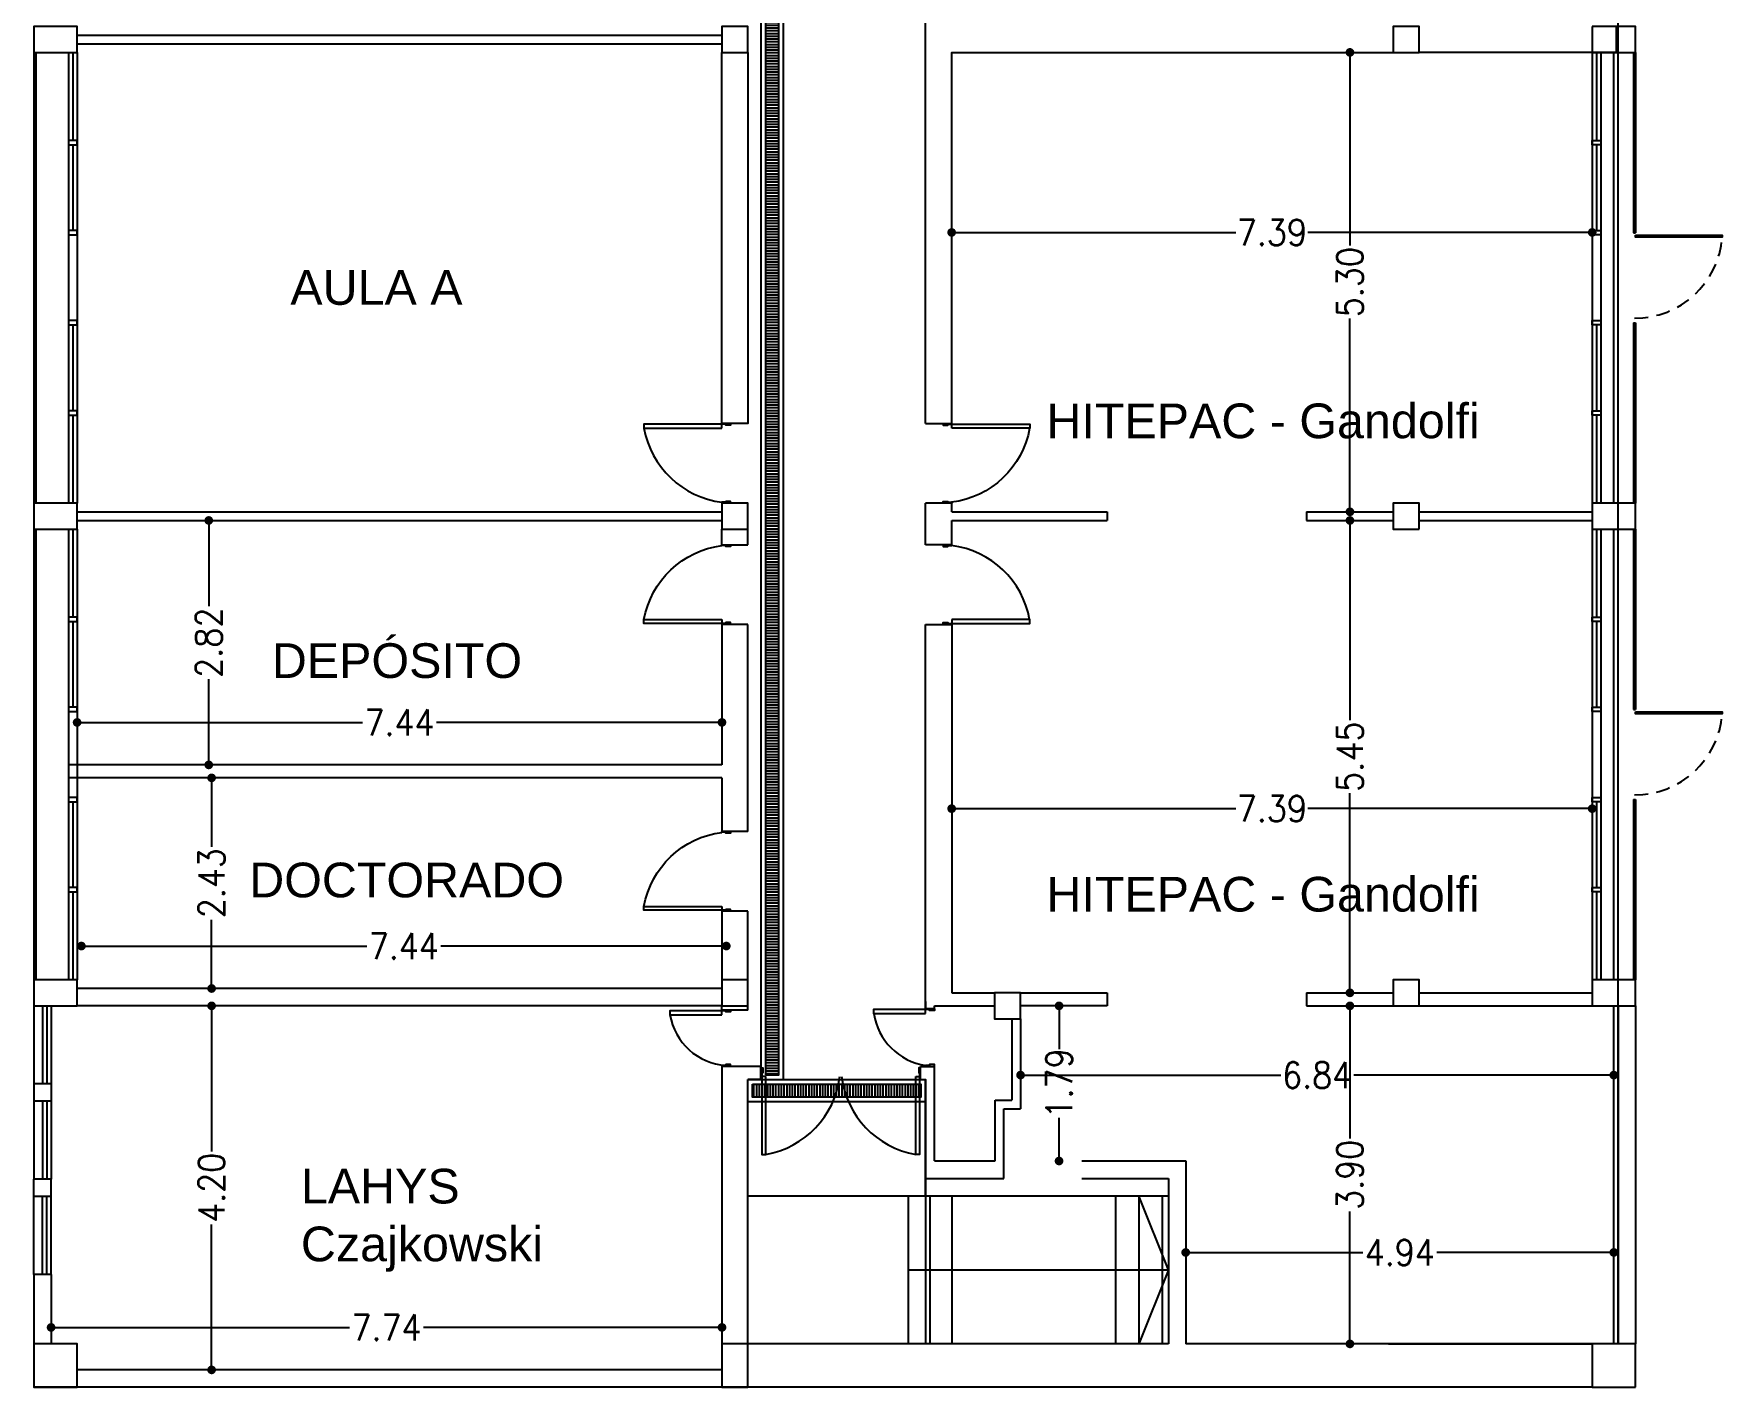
# Model space of a CAD drawing. Header units: millimetres. Extents: x -735 to -481, y 85 to 450.
# Drawn here: x -668.99 to -649.51, y 254.45 to 270.07 of the extents above; entities that cross this region are included whole.
import ezdxf

# ---------------------------------------------------------------- set-up
doc = ezdxf.new("R2010")
doc.units = ezdxf.units.MM
doc.header["$PDMODE"] = 35
doc.header["$PDSIZE"] = -2
doc.linetypes.add('HIDDEN2', pattern=[4.7625, 3.175, -1.5875])
doc.layers.get('0').update_dxf_attribs({"color": 6, "linetype": 'CONTINUOUS'})
doc.layers.get('Defpoints').update_dxf_attribs({"linetype": 'CONTINUOUS'})
for name, color, linetype in [('001-MUROS', 3, 'CONTINUOUS'), ('01', 1, 'CONTINUOUS'), ('A-CARPINTERIAS PUERTAS', 2, 'CONTINUOUS'), ('A-MUROS', 5, 'CONTINUOUS'), ('dib - muro vista2', 2, 'CONTINUOUS'), ('dib-carpinterias', 1, 'CONTINUOUS'), ('dib-columnas', 6, 'CONTINUOUS'), ('dib-muros corte', 5, 'CONTINUOUS'), ('dib-muros vista 1', 1, 'CONTINUOUS'), ('dib-proyec aereas', 2, 'HIDDEN2'), ('E-COLUMNAS CUADRADAS', 6, 'CONTINUOUS'), ('ESTRUCTURA', 6, 'CONTINUOUS'), ('IN dib', 1, 'CONTINUOUS'), ('T-LOCALES', 7, 'CONTINUOUS')]:
    doc.layers.add(name, color=color, linetype=linetype)
doc.layers.add('SUPERFICIES', color=6, linetype='CONTINUOUS', plot=False)
doc.styles.add('ROMANS', font='romans', dxfattribs={"width": 0.9})
doc.styles.get("Standard").update_dxf_attribs({"font": 'arial.ttf'})
doc.dimstyles.new('COTAS1', dxfattribs={"dimtxt": 0.3, "dimasz": 0.1, "dimexe": 0.6, "dimexo": 0.2, "dimgap": 0.01, "dimtad": 0, "dimzin": 0, "dimdsep": 46, "dimtxsty": 'ROMANS', "dimblk": 'DOT', "dimcen": 2.5, "dimse1": 1, "dimse2": 1, "dimclrd": 256, "dimclre": 1, "dimclrt": 256, "dimadec": 0, "dimazin": 0, "dimtfac": 1, "dimtofl": 0, "dimtmove": 2, "dimatfit": 3, "dimldrblk": 'ARCHTICK', "dimfxl": 1, "dimtolj": 1, "dimtzin": 0, "dimarcsym": 0})

# ---------------------------------------------------------------- blocks, each defined once
blk = doc.blocks.new('puerta90')
at = {"color": 1}
blk.add_lwpolyline([(-0.055, 0.1), (-0.01, 0.1), (-0.01, 1), (-0.055, 1)], close=True, dxfattribs=at)
at = {"color": 2}
blk.add_lwpolyline([(-0.92, 0), (-0.9, 0), (-0.9, 0.055), (-0.91, 0.055), (-0.91, 0.1), (-0.92, 0.1)], dxfattribs=at)
at = {"color": 1}
blk.add_lwpolyline([(0, 0), (-0.02, 0), (-0.02, 0.055), (-0.01, 0.055), (-0.01, 0.1), (0, 0.1)], dxfattribs=at)
blk.add_arc((0.129, -0.031), 1.047, 100.1106, 172.827, dxfattribs=at)
blk = doc.blocks.new('_Dot')
at = {"color": 0, "linetype": 'ByBlock', "lineweight": -2}
blk.add_line((-0.5, 0), (-1, 0), dxfattribs=at)
at = {"color": 0, "linetype": 'ByBlock', "const_width": 0.5}
blk.add_lwpolyline([(-0.25, 0, 1), (0.25, 0, 1)], format="xyb", close=True, dxfattribs=at)
blk = doc.blocks.new('*D69')
at = {"layer": '01', "lineweight": -2, "transparency": 16777216}
for p, q in [((-666.943, 258.752), (-666.943, 257.173)), ((-666.943, 254.752), (-666.943, 256.331))]:
    blk.add_line(p, q, dxfattribs=at)
at = {"layer": 'Defpoints', "color": 0, "transparency": 16777216}
for p in [(-668.495, 258.852), (-666.943, 258.852), (-668.495, 254.652)]:
    blk.add_point(p, dxfattribs=at)
at = {"layer": '01', "lineweight": -2, "transparency": 16777216, "xscale": 0.1, "yscale": 0.1, "zscale": 0.1}
for p, rotation in [((-666.943, 258.852), 90), ((-666.943, 254.652), 270)]:
    blk.add_blockref('_Dot', p, dxfattribs=dict(at, rotation=rotation))
at = {"layer": '01', "transparency": 16777216, "insert": (-666.943, 256.752), "char_height": 0.3, "attachment_point": 5, "rotation": 90, "style": 'ROMANS'}
blk.add_mtext('\\A1;4.20', dxfattribs=at)
blk = doc.blocks.new('_ARCHTICK')
at = {"color": 0, "linetype": 'ByBlock', "const_width": 0.00381}
blk.add_lwpolyline([(-0.0127, -0.0127), (0.0127, 0.0127)], dxfattribs=at)
blk = doc.blocks.new('*D70')
at = {"layer": '01', "lineweight": -2, "transparency": 16777216}
for p, q in [((-666.943, 261.382), (-666.943, 260.688)), ((-666.943, 259.152), (-666.943, 259.846))]:
    blk.add_line(p, q, dxfattribs=at)
at = {"layer": 'Defpoints', "color": 0, "transparency": 16777216}
for p in [(-666.943, 261.482), (-666.943, 261.482), (-666.943, 259.052)]:
    blk.add_point(p, dxfattribs=at)
at = {"layer": '01', "lineweight": -2, "transparency": 16777216, "xscale": 0.1, "yscale": 0.1, "zscale": 0.1}
for p, rotation in [((-666.943, 261.482), 90), ((-666.943, 259.052), 270)]:
    blk.add_blockref('_Dot', p, dxfattribs=dict(at, rotation=rotation))
at = {"layer": '01', "transparency": 16777216, "insert": (-666.943, 260.267), "char_height": 0.3, "attachment_point": 5, "rotation": 90, "style": 'ROMANS'}
blk.add_mtext('\\A1;2.43', dxfattribs=at)
blk = doc.blocks.new('*D71')
at = {"layer": '01', "lineweight": -2, "transparency": 16777216}
for p, q in [((-653.81, 258.752), (-653.81, 257.323)), ((-653.81, 255.052), (-653.81, 256.481))]:
    blk.add_line(p, q, dxfattribs=at)
at = {"layer": 'Defpoints', "color": 0, "transparency": 16777216}
for p in [(-653.81, 258.852), (-653.366, 258.852), (-653.366, 254.952)]:
    blk.add_point(p, dxfattribs=at)
at = {"layer": '01', "lineweight": -2, "transparency": 16777216, "xscale": 0.1, "yscale": 0.1, "zscale": 0.1}
for p, rotation in [((-653.81, 258.852), 90), ((-653.81, 254.952), 270)]:
    blk.add_blockref('_Dot', p, dxfattribs=dict(at, rotation=rotation))
at = {"layer": '01', "transparency": 16777216, "insert": (-653.81, 256.902), "char_height": 0.3, "attachment_point": 5, "rotation": 90, "style": 'ROMANS'}
blk.add_mtext('\\A1;3.90', dxfattribs=at)
blk = doc.blocks.new('*D72')
at = {"layer": '01', "lineweight": -2, "transparency": 16777216}
for p, q in [((-653.81, 264.352), (-653.81, 262.148)), ((-653.81, 259.102), (-653.81, 261.306))]:
    blk.add_line(p, q, dxfattribs=at)
at = {"layer": 'Defpoints', "color": 0, "transparency": 16777216}
for p in [(-653.81, 264.452), (-653.81, 264.452), (-653.81, 259.002)]:
    blk.add_point(p, dxfattribs=at)
at = {"layer": '01', "lineweight": -2, "transparency": 16777216, "xscale": 0.1, "yscale": 0.1, "zscale": 0.1}
for p, rotation in [((-653.81, 264.452), 90), ((-653.81, 259.002), 270)]:
    blk.add_blockref('_Dot', p, dxfattribs=dict(at, rotation=rotation))
at = {"layer": '01', "transparency": 16777216, "insert": (-653.81, 261.727), "char_height": 0.3, "attachment_point": 5, "rotation": 90, "style": 'ROMANS'}
blk.add_mtext('\\A1;5.45', dxfattribs=at)
blk = doc.blocks.new('*D73')
at = {"layer": '01', "lineweight": -2, "transparency": 16777216}
for p, q in [((-653.81, 269.752), (-653.81, 267.623)), ((-653.81, 264.652), (-653.81, 266.781))]:
    blk.add_line(p, q, dxfattribs=at)
at = {"layer": 'Defpoints', "color": 0, "transparency": 16777216}
for p in [(-653.81, 269.852), (-653.81, 269.852), (-653.81, 264.552)]:
    blk.add_point(p, dxfattribs=at)
at = {"layer": '01', "lineweight": -2, "transparency": 16777216, "xscale": 0.1, "yscale": 0.1, "zscale": 0.1}
for p, rotation in [((-653.81, 269.852), 90), ((-653.81, 264.552), 270)]:
    blk.add_blockref('_Dot', p, dxfattribs=dict(at, rotation=rotation))
at = {"layer": '01', "transparency": 16777216, "insert": (-653.81, 267.202), "char_height": 0.3, "attachment_point": 5, "rotation": 90, "style": 'ROMANS'}
blk.add_mtext('\\A1;5.30', dxfattribs=at)
blk = doc.blocks.new('*D76')
at = {"layer": '01', "lineweight": -2, "transparency": 16777216}
for p, q in [((-666.976, 264.352), (-666.976, 263.463)), ((-666.976, 261.732), (-666.976, 262.621))]:
    blk.add_line(p, q, dxfattribs=at)
at = {"layer": 'Defpoints', "color": 0, "transparency": 16777216}
for p in [(-666.976, 264.452), (-666.943, 264.452), (-666.943, 261.632)]:
    blk.add_point(p, dxfattribs=at)
at = {"layer": '01', "lineweight": -2, "transparency": 16777216, "xscale": 0.1, "yscale": 0.1, "zscale": 0.1}
for p, rotation in [((-666.976, 264.452), 90), ((-666.976, 261.632), 270)]:
    blk.add_blockref('_Dot', p, dxfattribs=dict(at, rotation=rotation))
at = {"layer": '01', "transparency": 16777216, "insert": (-666.976, 263.042), "char_height": 0.3, "attachment_point": 5, "rotation": 90, "style": 'ROMANS'}
blk.add_mtext('\\A1;2.82', dxfattribs=at)
blk = doc.blocks.new('*D77')
at = {"layer": '01', "lineweight": -2, "transparency": 16777216}
for p, q in [((-657.166, 258.752), (-657.166, 258.353)), ((-657.166, 257.162), (-657.166, 257.561))]:
    blk.add_line(p, q, dxfattribs=at)
at = {"layer": 'Defpoints', "color": 0, "transparency": 16777216}
for p in [(-657.11, 258.852), (-657.166, 257.062), (-657.11, 257.062)]:
    blk.add_point(p, dxfattribs=at)
at = {"layer": '01', "lineweight": -2, "transparency": 16777216, "xscale": 0.1, "yscale": 0.1, "zscale": 0.1}
for p, rotation in [((-657.166, 258.852), 90), ((-657.166, 257.062), 270)]:
    blk.add_blockref('_Dot', p, dxfattribs=dict(at, rotation=rotation))
at = {"layer": '01', "transparency": 16777216, "insert": (-657.166, 257.957), "char_height": 0.3, "attachment_point": 5, "rotation": 90, "style": 'ROMANS'}
blk.add_mtext('\\A1;1.79', dxfattribs=at)
blk = doc.blocks.new('*D78')
at = {"layer": '01', "lineweight": -2, "transparency": 16777216}
for p, q in [((-655.605, 256.007), (-653.663, 256.007)), ((-650.866, 256.007), (-652.807, 256.007))]:
    blk.add_line(p, q, dxfattribs=at)
at = {"layer": 'Defpoints', "color": 0, "transparency": 16777216}
for p in [(-655.705, 256.007), (-650.766, 256.007), (-650.766, 256.007)]:
    blk.add_point(p, dxfattribs=at)
at = {"layer": '01', "lineweight": -2, "transparency": 16777216, "xscale": 0.1, "yscale": 0.1, "zscale": 0.1, "rotation": 180}
blk.add_blockref('_Dot', (-655.705, 256.007), dxfattribs=at)
at = {"layer": '01', "lineweight": -2, "transparency": 16777216, "xscale": 0.1, "yscale": 0.1, "zscale": 0.1}
blk.add_blockref('_Dot', (-650.766, 256.007), dxfattribs=at)
at = {"layer": '01', "transparency": 16777216, "insert": (-653.235, 256.007), "char_height": 0.3, "attachment_point": 5, "style": 'ROMANS'}
blk.add_mtext('\\A1;4.94', dxfattribs=at)
blk = doc.blocks.new('*D79')
at = {"layer": '01', "lineweight": -2, "transparency": 16777216}
for p, q in [((-658.305, 261.127), (-655.125, 261.127)), ((-651.115, 261.127), (-654.295, 261.127))]:
    blk.add_line(p, q, dxfattribs=at)
at = {"layer": 'Defpoints', "color": 0, "transparency": 16777216}
for p in [(-658.405, 261.127), (-651.015, 261.127), (-651.015, 261.127)]:
    blk.add_point(p, dxfattribs=at)
at = {"layer": '01', "lineweight": -2, "transparency": 16777216, "xscale": 0.1, "yscale": 0.1, "zscale": 0.1, "rotation": 180}
blk.add_blockref('_Dot', (-658.405, 261.127), dxfattribs=at)
at = {"layer": '01', "lineweight": -2, "transparency": 16777216, "xscale": 0.1, "yscale": 0.1, "zscale": 0.1}
blk.add_blockref('_Dot', (-651.015, 261.127), dxfattribs=at)
at = {"layer": '01', "transparency": 16777216, "insert": (-654.71, 261.127), "char_height": 0.3, "attachment_point": 5, "style": 'ROMANS'}
blk.add_mtext('\\A1;7.39', dxfattribs=at)
blk = doc.blocks.new('*D80')
at = {"layer": '01', "lineweight": -2, "transparency": 16777216}
for p, q in [((-658.305, 267.775), (-655.125, 267.775)), ((-651.115, 267.775), (-654.295, 267.775))]:
    blk.add_line(p, q, dxfattribs=at)
at = {"layer": 'Defpoints', "color": 0, "transparency": 16777216}
for p in [(-658.405, 267.775), (-651.015, 267.775), (-651.015, 267.775)]:
    blk.add_point(p, dxfattribs=at)
at = {"layer": '01', "lineweight": -2, "transparency": 16777216, "xscale": 0.1, "yscale": 0.1, "zscale": 0.1, "rotation": 180}
blk.add_blockref('_Dot', (-658.405, 267.775), dxfattribs=at)
at = {"layer": '01', "lineweight": -2, "transparency": 16777216, "xscale": 0.1, "yscale": 0.1, "zscale": 0.1}
blk.add_blockref('_Dot', (-651.015, 267.775), dxfattribs=at)
at = {"layer": '01', "transparency": 16777216, "insert": (-654.71, 267.775), "char_height": 0.3, "attachment_point": 5, "style": 'ROMANS'}
blk.add_mtext('\\A1;7.39', dxfattribs=at)
blk = doc.blocks.new('*D83')
at = {"layer": '01', "lineweight": -2, "transparency": 16777216}
for p, q in [((-657.51, 258.053), (-654.609, 258.053)), ((-650.866, 258.053), (-653.766, 258.053))]:
    blk.add_line(p, q, dxfattribs=at)
at = {"layer": 'Defpoints', "color": 0, "transparency": 16777216}
for p in [(-657.61, 258.182), (-650.766, 258.182), (-650.766, 258.053)]:
    blk.add_point(p, dxfattribs=at)
at = {"layer": '01', "lineweight": -2, "transparency": 16777216, "xscale": 0.1, "yscale": 0.1, "zscale": 0.1, "rotation": 180}
blk.add_blockref('_Dot', (-657.61, 258.053), dxfattribs=at)
at = {"layer": '01', "lineweight": -2, "transparency": 16777216, "xscale": 0.1, "yscale": 0.1, "zscale": 0.1}
blk.add_blockref('_Dot', (-650.766, 258.053), dxfattribs=at)
at = {"layer": '01', "transparency": 16777216, "insert": (-654.188, 258.053), "char_height": 0.3, "attachment_point": 5, "style": 'ROMANS'}
blk.add_mtext('\\A1;6.84', dxfattribs=at)
blk = doc.blocks.new('*D84')
at = {"layer": '01', "lineweight": -2, "transparency": 16777216}
for p, q in [((-668.395, 262.122), (-665.203, 262.122)), ((-661.155, 262.122), (-664.347, 262.122))]:
    blk.add_line(p, q, dxfattribs=at)
at = {"layer": 'Defpoints', "color": 0, "transparency": 16777216}
for p in [(-668.495, 262.792), (-661.055, 262.792), (-661.055, 262.122)]:
    blk.add_point(p, dxfattribs=at)
at = {"layer": '01', "lineweight": -2, "transparency": 16777216, "xscale": 0.1, "yscale": 0.1, "zscale": 0.1, "rotation": 180}
blk.add_blockref('_Dot', (-668.495, 262.122), dxfattribs=at)
at = {"layer": '01', "lineweight": -2, "transparency": 16777216, "xscale": 0.1, "yscale": 0.1, "zscale": 0.1}
blk.add_blockref('_Dot', (-661.055, 262.122), dxfattribs=at)
at = {"layer": '01', "transparency": 16777216, "insert": (-664.775, 262.122), "char_height": 0.3, "attachment_point": 5, "style": 'ROMANS'}
blk.add_mtext('\\A1;7.44', dxfattribs=at)
blk = doc.blocks.new('*D85')
at = {"layer": '01', "lineweight": -2, "transparency": 16777216}
for p, q in [((-668.345, 259.542), (-665.153, 259.542)), ((-661.105, 259.542), (-664.297, 259.542))]:
    blk.add_line(p, q, dxfattribs=at)
at = {"layer": 'Defpoints', "color": 0, "transparency": 16777216}
for p in [(-668.445, 260.212), (-661.005, 260.212), (-661.005, 259.542)]:
    blk.add_point(p, dxfattribs=at)
at = {"layer": '01', "lineweight": -2, "transparency": 16777216, "xscale": 0.1, "yscale": 0.1, "zscale": 0.1, "rotation": 180}
blk.add_blockref('_Dot', (-668.445, 259.542), dxfattribs=at)
at = {"layer": '01', "lineweight": -2, "transparency": 16777216, "xscale": 0.1, "yscale": 0.1, "zscale": 0.1}
blk.add_blockref('_Dot', (-661.005, 259.542), dxfattribs=at)
at = {"layer": '01', "transparency": 16777216, "insert": (-664.725, 259.542), "char_height": 0.3, "attachment_point": 5, "style": 'ROMANS'}
blk.add_mtext('\\A1;7.44', dxfattribs=at)
blk = doc.blocks.new('*D86')
at = {"layer": '01', "lineweight": -2, "transparency": 16777216}
for p, q in [((-668.695, 255.142), (-665.353, 255.142)), ((-661.155, 255.142), (-664.497, 255.142))]:
    blk.add_line(p, q, dxfattribs=at)
at = {"layer": 'Defpoints', "color": 0, "transparency": 16777216}
for p in [(-668.795, 255.812), (-661.055, 255.812), (-661.055, 255.142)]:
    blk.add_point(p, dxfattribs=at)
at = {"layer": '01', "lineweight": -2, "transparency": 16777216, "xscale": 0.1, "yscale": 0.1, "zscale": 0.1, "rotation": 180}
blk.add_blockref('_Dot', (-668.795, 255.142), dxfattribs=at)
at = {"layer": '01', "lineweight": -2, "transparency": 16777216, "xscale": 0.1, "yscale": 0.1, "zscale": 0.1}
blk.add_blockref('_Dot', (-661.055, 255.142), dxfattribs=at)
at = {"layer": '01', "transparency": 16777216, "insert": (-664.925, 255.142), "char_height": 0.3, "attachment_point": 5, "style": 'ROMANS'}
blk.add_mtext('\\A1;7.74', dxfattribs=at)

msp = doc.modelspace()

# ---------------------------------------------------------------- hatches: boundary and pattern name
at = {"layer": 'IN dib', "ltscale": 0.1}
h = msp.add_hatch(dxfattribs=at)
h.set_pattern_fill('LINE,_O', color=256, scale=0.01, angle=180)
h.set_pattern_definition([(180, (0, 60.648553), (-4e-18, -0.03175), [])])
h.paths.add_polyline_path([(-660.551, 258.058), (-660.399, 258.058), (-660.399, 286.718), (-660.551, 286.718)])
at = {"layer": 'IN dib'}
h = msp.add_hatch(dxfattribs=at)
h.set_pattern_fill('LINE', color=256, scale=0.01, angle=90)
h.set_pattern_definition([(90, (0, 31.88011), (-0.03175, 2e-18), [])])
h.paths.add_polyline_path([(-660.701, 257.949), (-658.759, 257.949), (-658.759, 257.798), (-660.701, 257.798)])

# ---------------------------------------------------------------- linework, layer by layer
at = {"layer": '001-MUROS', "color": 251}
msp.add_lwpolyline([(-651.016, 259.153), (-651.016, 258.853), (-650.716, 258.853), (-650.716, 259.153)], close=True, dxfattribs=at)
at = {"layer": 'A-CARPINTERIAS PUERTAS', "color": 2}
msp.add_line((-661.055, 264.655), (-661.055, 264.662), dxfattribs=at)
for points in [[(-650.515, 267.745), (-649.515, 267.745), (-649.515, 267.72), (-650.515, 267.72)], [(-650.515, 262.245), (-649.515, 262.245), (-649.515, 262.22), (-650.515, 262.22)]]:
    msp.add_lwpolyline(points, close=True, dxfattribs=at)
at = {"layer": 'A-CARPINTERIAS PUERTAS', "color": 1}
for points in [[(-661.055, 258.749), (-661.055, 258.794), (-661.655, 258.794), (-661.655, 258.749)], [(-658.705, 258.763), (-658.705, 258.808), (-659.305, 258.808), (-659.305, 258.763)], [(-660.55, 258.036), (-660.595, 258.036), (-660.595, 257.136), (-660.55, 257.136)], [(-658.82, 258.036), (-658.775, 258.036), (-658.775, 257.136), (-658.82, 257.136)]]:
    msp.add_lwpolyline(points, close=True, dxfattribs=at)
for points in [[(-660.955, 258.804), (-660.955, 258.784), (-661.01, 258.784), (-661.01, 258.794), (-661.055, 258.794), (-661.055, 258.804)], [(-658.605, 258.818), (-658.605, 258.798), (-658.66, 258.798), (-658.66, 258.808), (-658.705, 258.808), (-658.705, 258.818)], [(-660.955, 258.154), (-660.955, 258.174), (-661.01, 258.174), (-661.01, 258.164), (-661.055, 258.164), (-661.055, 258.154)], [(-660.605, 258.136), (-660.585, 258.136), (-660.585, 258.081), (-660.595, 258.081), (-660.595, 258.036), (-660.605, 258.036)], [(-658.765, 258.136), (-658.785, 258.136), (-658.785, 258.081), (-658.775, 258.081), (-658.775, 258.036), (-658.765, 258.036)], [(-658.605, 258.154), (-658.605, 258.174), (-658.66, 258.174), (-658.66, 258.164), (-658.705, 258.164), (-658.705, 258.154)]]:
    msp.add_lwpolyline(points, dxfattribs=at)
at = {"layer": 'A-CARPINTERIAS PUERTAS', "color": 1, "linetype": 'HIDDEN2', "ltscale": 0.05}
for centre in [(-650.523, 267.797), (-650.523, 262.297)]:
    msp.add_arc(centre, 1.011, 269.7271, 355.6201, dxfattribs=at)
at = {"layer": 'A-CARPINTERIAS PUERTAS', "color": 1}
for centre, radius, start, end in [((-660.96, 258.867), 0.705, 189.6566, 265.9288), ((-658.595, 258.874), 0.718, 188.8541, 261.201), ((-660.734, 258.167), 1.047, 280.1106, 352.827), ((-658.636, 258.167), 1.047, 187.173, 259.8894)]:
    msp.add_arc(centre, radius, start, end, dxfattribs=at)
at = {"layer": 'A-MUROS'}
for p, q in [((-658.705, 265.569), (-658.705, 270.32)), ((-668.495, 270.052), (-661.055, 270.052)), ((-668.495, 269.952), (-661.055, 269.952)), ((-650.74, 269.852), (-653.01, 269.852)), ((-668.495, 264.552), (-661.055, 264.552)), ((-658.705, 264.172), (-658.705, 264.651)), ((-658.405, 264.651), (-658.705, 264.651)), ((-658.405, 264.552), (-656.61, 264.552)), ((-656.61, 264.552), (-656.61, 264.452)), ((-654.31, 264.552), (-654.31, 264.452)), ((-654.31, 264.552), (-653.31, 264.552)), ((-653.01, 264.552), (-651.015, 264.552)), ((-668.495, 264.452), (-661.055, 264.452)), ((-661.055, 264.172), (-661.055, 264.352)), ((-660.755, 264.172), (-660.755, 264.352)), ((-658.405, 264.172), (-658.405, 264.452)), ((-658.405, 264.452), (-656.61, 264.452)), ((-654.31, 264.452), (-653.31, 264.452)), ((-653.01, 264.452), (-651.015, 264.452)), ((-661.055, 264.172), (-660.755, 264.172)), ((-658.405, 264.172), (-658.705, 264.172)), ((-660.755, 260.864), (-660.755, 263.253)), ((-658.705, 258.818), (-658.705, 263.253)), ((-661.055, 261.632), (-668.595, 261.632)), ((-661.055, 261.482), (-668.595, 261.482)), ((-660.755, 260.864), (-661.055, 260.864)), ((-660.755, 259.152), (-660.755, 259.944)), ((-661.055, 259.052), (-668.495, 259.052)), ((-658.405, 259.002), (-657.91, 259.002)), ((-657.61, 259.002), (-656.61, 259.002)), ((-656.61, 259.002), (-656.61, 258.852)), ((-654.31, 259.002), (-654.31, 258.852)), ((-654.31, 259.002), (-653.31, 259.002)), ((-653.01, 259.002), (-651.015, 259.002)), ((-663.005, 258.852), (-668.495, 258.852)), ((-661.055, 258.852), (-664.13, 258.852)), ((-661.055, 258.804), (-661.055, 258.852)), ((-660.755, 258.804), (-660.755, 258.852)), ((-658.605, 258.818), (-658.705, 258.818)), ((-658.605, 258.852), (-657.91, 258.852)), ((-657.71, 258.702), (-657.71, 257.762)), ((-656.61, 258.852), (-657.61, 258.852)), ((-657.61, 258.702), (-657.61, 257.662)), ((-654.31, 258.852), (-653.31, 258.852)), ((-653.01, 258.852), (-651.015, 258.852)), ((-650.715, 258.852), (-650.715, 254.951)), ((-650.515, 258.852), (-650.515, 254.951)), ((-660.605, 258.154), (-661.055, 258.154)), ((-661.055, 258.154), (-661.055, 254.952)), ((-658.765, 258.154), (-658.605, 258.154)), ((-658.765, 258.004), (-658.765, 258.154)), ((-658.605, 257.062), (-658.605, 258.154)), ((-668.795, 257.952), (-668.995, 257.952)), ((-668.995, 257.952), (-668.995, 257.752)), ((-668.795, 257.952), (-668.795, 257.752)), ((-660.755, 254.952), (-660.755, 258.004)), ((-658.765, 258.004), (-658.705, 258.004)), ((-658.705, 256.862), (-658.705, 258.004)), ((-668.795, 257.752), (-668.995, 257.752)), ((-657.905, 257.062), (-657.905, 257.762)), ((-657.905, 257.762), (-657.71, 257.762)), ((-657.805, 256.862), (-657.805, 257.662)), ((-657.805, 257.662), (-657.61, 257.662)), ((-658.605, 257.062), (-657.905, 257.062)), ((-656.905, 257.062), (-655.705, 257.062)), ((-655.705, 257.062), (-655.705, 254.952)), ((-668.795, 256.852), (-668.995, 256.852)), ((-668.795, 256.852), (-668.995, 256.852)), ((-668.995, 256.652), (-668.995, 256.852)), ((-668.795, 256.652), (-668.795, 256.852)), ((-658.705, 256.862), (-657.805, 256.862)), ((-656.905, 256.862), (-655.905, 256.862)), ((-655.905, 256.862), (-655.905, 254.952)), ((-655.705, 256.862), (-655.705, 256.862)), ((-668.795, 256.652), (-668.995, 256.652)), ((-668.995, 255.752), (-668.995, 254.452)), ((-668.795, 255.752), (-668.995, 255.752)), ((-668.795, 255.752), (-668.795, 254.952)), ((-655.905, 254.952), (-660.755, 254.952)), ((-651.015, 254.952), (-655.705, 254.952)), ((-653.366, 254.952), (-651.176, 254.952)), ((-653.316, 254.952), (-651.016, 254.952)), ((-661.055, 254.652), (-668.495, 254.652)), ((-651.015, 254.452), (-668.995, 254.452))]:
    msp.add_line(p, q, dxfattribs=at)
for points in [[(-660.755, 269.852), (-660.755, 265.572), (-661.055, 265.572), (-661.055, 269.852)], [(-658.705, 265.572), (-658.405, 265.572), (-658.405, 269.852), (-653.31, 269.852)], [(-660.755, 263.253), (-661.055, 263.253), (-661.055, 261.632)], [(-658.705, 263.253), (-658.405, 263.253), (-658.405, 259.002)], [(-661.055, 261.482), (-661.055, 260.864)], [(-660.755, 259.944), (-661.055, 259.944), (-661.055, 259.152)], [(-660.755, 258.804), (-661.055, 258.804)]]:
    msp.add_lwpolyline(points, dxfattribs=at)
at = {"layer": 'dib - muro vista2'}
for p, q in [((-650.716, 254.952), (-650.716, 275.352)), ((-650.766, 264.652), (-650.766, 269.852)), ((-650.766, 259.152), (-650.766, 264.352)), ((-650.766, 254.952), (-650.766, 258.852))]:
    msp.add_line(p, q, dxfattribs=at)
at = {"layer": 'dib-carpinterias'}
for p, q in [((-668.995, 269.852), (-668.995, 266.732)), ((-668.97, 269.852), (-668.97, 266.732)), ((-668.595, 269.852), (-668.595, 264.652)), ((-668.545, 269.852), (-668.545, 268.837)), ((-668.495, 269.852), (-668.495, 264.652)), ((-651.015, 269.852), (-651.015, 264.652)), ((-650.965, 269.852), (-650.965, 268.837)), ((-650.915, 269.852), (-650.915, 264.652)), ((-650.54, 269.852), (-650.54, 267.772)), ((-650.515, 269.852), (-650.515, 267.772)), ((-668.545, 268.787), (-668.545, 267.797)), ((-650.965, 268.787), (-650.965, 267.797)), ((-650.54, 268.812), (-650.515, 268.812)), ((-650.54, 267.772), (-650.515, 267.772)), ((-668.995, 266.732), (-668.995, 264.652)), ((-668.97, 266.732), (-668.97, 264.652)), ((-668.545, 266.707), (-668.545, 265.717)), ((-650.965, 266.707), (-650.965, 265.717)), ((-650.54, 266.732), (-650.515, 266.732)), ((-650.54, 266.732), (-650.54, 264.652)), ((-650.515, 266.732), (-650.515, 264.652)), ((-668.545, 265.667), (-668.545, 264.652)), ((-650.965, 265.667), (-650.965, 264.652)), ((-650.54, 265.692), (-650.515, 265.692)), ((-668.995, 264.352), (-668.995, 261.232)), ((-668.97, 264.352), (-668.97, 261.232)), ((-668.595, 264.352), (-668.595, 259.152)), ((-668.545, 264.352), (-668.545, 263.337)), ((-668.495, 264.352), (-668.495, 259.152)), ((-651.015, 264.352), (-651.015, 259.152)), ((-650.965, 264.352), (-650.965, 263.337)), ((-650.915, 264.352), (-650.915, 259.152)), ((-650.54, 264.352), (-650.54, 262.272)), ((-650.515, 264.352), (-650.515, 262.272)), ((-668.545, 263.287), (-668.545, 262.297)), ((-650.965, 263.287), (-650.965, 262.297)), ((-650.54, 263.312), (-650.515, 263.312)), ((-650.54, 262.272), (-650.515, 262.272)), ((-668.995, 261.232), (-668.995, 259.152)), ((-668.97, 261.232), (-668.97, 259.152)), ((-650.54, 261.232), (-650.515, 261.232)), ((-650.54, 261.232), (-650.54, 259.152)), ((-650.515, 261.232), (-650.515, 259.152)), ((-668.545, 261.207), (-668.545, 260.217)), ((-650.965, 261.207), (-650.965, 260.217)), ((-668.545, 260.167), (-668.545, 259.152)), ((-650.965, 260.167), (-650.965, 259.152)), ((-650.54, 260.192), (-650.515, 260.192)), ((-658.705, 259.002), (-658.705, 259.052)), ((-668.995, 258.852), (-668.995, 257.952)), ((-668.895, 258.852), (-668.895, 257.952)), ((-668.845, 258.852), (-668.845, 257.952)), ((-668.795, 258.852), (-668.795, 257.952)), ((-668.995, 257.752), (-668.995, 256.852)), ((-668.895, 257.752), (-668.895, 256.852)), ((-668.845, 257.752), (-668.845, 256.852)), ((-668.795, 257.752), (-668.795, 256.852)), ((-668.995, 255.752), (-668.995, 256.652)), ((-668.895, 255.752), (-668.895, 256.652)), ((-668.845, 255.752), (-668.845, 256.652)), ((-668.795, 255.752), (-668.795, 256.652))]:
    msp.add_line(p, q, dxfattribs=at)
at = {"layer": 'dib-carpinterias', "color": 2}
for p, q in [((-668.97, 268.812), (-668.995, 268.812)), ((-668.97, 267.772), (-668.995, 267.772)), ((-668.97, 266.732), (-668.995, 266.732)), ((-668.97, 265.692), (-668.995, 265.692)), ((-668.97, 263.312), (-668.995, 263.312)), ((-668.97, 262.272), (-668.995, 262.272)), ((-668.97, 261.232), (-668.995, 261.232)), ((-668.97, 260.192), (-668.995, 260.192)), ((-660.755, 259.002), (-660.755, 259.052))]:
    msp.add_line(p, q, dxfattribs=at)
for points in [[(-668.495, 268.812), (-668.495, 268.837), (-668.595, 268.837), (-668.595, 268.787), (-668.495, 268.787)], [(-651.015, 268.812), (-651.015, 268.837), (-650.915, 268.837), (-650.915, 268.787), (-651.015, 268.787)], [(-668.495, 267.772), (-668.495, 267.797), (-668.595, 267.797), (-668.595, 267.747), (-668.495, 267.747)], [(-651.015, 267.772), (-651.015, 267.797), (-650.915, 267.797), (-650.915, 267.747), (-651.015, 267.747)], [(-668.495, 266.732), (-668.495, 266.757), (-668.595, 266.757), (-668.595, 266.707), (-668.495, 266.707)], [(-651.015, 266.732), (-651.015, 266.757), (-650.915, 266.757), (-650.915, 266.707), (-651.015, 266.707)], [(-668.495, 265.692), (-668.495, 265.717), (-668.595, 265.717), (-668.595, 265.667), (-668.495, 265.667)], [(-651.015, 265.692), (-651.015, 265.717), (-650.915, 265.717), (-650.915, 265.667), (-651.015, 265.667)], [(-668.495, 263.312), (-668.495, 263.337), (-668.595, 263.337), (-668.595, 263.287), (-668.495, 263.287)], [(-651.015, 263.312), (-651.015, 263.337), (-650.915, 263.337), (-650.915, 263.287), (-651.015, 263.287)], [(-668.495, 262.272), (-668.495, 262.297), (-668.595, 262.297), (-668.595, 262.247), (-668.495, 262.247)], [(-651.015, 262.272), (-651.015, 262.297), (-650.915, 262.297), (-650.915, 262.247), (-651.015, 262.247)], [(-668.495, 261.232), (-668.495, 261.257), (-668.595, 261.257), (-668.595, 261.207), (-668.495, 261.207)], [(-651.015, 261.232), (-651.015, 261.257), (-650.915, 261.257), (-650.915, 261.207), (-651.015, 261.207)], [(-668.495, 260.192), (-668.495, 260.217), (-668.595, 260.217), (-668.595, 260.167), (-668.495, 260.167)], [(-651.015, 260.192), (-651.015, 260.217), (-650.915, 260.217), (-650.915, 260.167), (-651.015, 260.167)]]:
    msp.add_lwpolyline(points, close=True, dxfattribs=at)
at = {"layer": 'dib-columnas'}
msp.add_lwpolyline([(-660.755, 264.352), (-660.755, 264.652), (-661.055, 264.652), (-661.055, 264.352), (-660.755, 264.352)], dxfattribs=at)
at = {"layer": 'dib-muros corte'}
for p, q in [((-658.405, 264.552), (-658.405, 264.662)), ((-658.705, 258.902), (-658.705, 258.818)), ((-658.605, 258.818), (-658.605, 258.852)), ((-660.605, 258.004), (-660.605, 258.154)), ((-660.605, 258.004), (-660.755, 258.004))]:
    msp.add_line(p, q, dxfattribs=at)
at = {"layer": 'dib-muros vista 1'}
for p, q in [((-658.705, 256.662), (-658.705, 256.862)), ((-660.755, 256.662), (-655.905, 256.662)), ((-658.905, 256.662), (-658.905, 254.952)), ((-658.655, 256.662), (-658.655, 254.952)), ((-658.405, 256.662), (-658.405, 254.952)), ((-656.515, 256.662), (-656.515, 254.952)), ((-656.245, 256.662), (-656.245, 254.952)), ((-655.905, 255.807), (-656.245, 256.662)), ((-655.975, 256.662), (-655.975, 254.952)), ((-658.905, 255.807), (-655.905, 255.807)), ((-655.905, 255.807), (-656.245, 254.952))]:
    msp.add_line(p, q, dxfattribs=at)
at = {"layer": 'dib-proyec aereas'}
msp.add_lwpolyline([(-660.605, 258.004), (-658.765, 258.004)], dxfattribs=at)
at = {"layer": 'E-COLUMNAS CUADRADAS'}
for points in [[(-668.995, 269.852), (-668.495, 269.852), (-668.495, 270.152), (-668.995, 270.152), (-668.995, 269.852)], [(-660.755, 269.852), (-660.755, 270.152), (-661.055, 270.152), (-661.055, 269.852), (-660.755, 269.852)], [(-653.01, 269.852), (-653.01, 270.152), (-653.31, 270.152), (-653.31, 269.852), (-653.01, 269.852)], [(-650.74, 269.852), (-650.515, 269.852), (-650.515, 270.152), (-650.74, 270.152), (-650.74, 269.852)], [(-668.995, 264.352), (-668.495, 264.352), (-668.495, 264.652), (-668.995, 264.652), (-668.995, 264.352)], [(-653.01, 264.352), (-653.01, 264.652), (-653.31, 264.652), (-653.31, 264.352), (-653.01, 264.352)], [(-651.015, 264.352), (-650.515, 264.352), (-650.515, 264.652), (-651.015, 264.652), (-651.015, 264.352)], [(-668.995, 258.852), (-668.495, 258.852), (-668.495, 259.152), (-668.995, 259.152), (-668.995, 258.852)], [(-660.755, 258.852), (-660.755, 259.152), (-661.055, 259.152), (-661.055, 258.852), (-660.755, 258.852)], [(-653.01, 258.852), (-653.01, 259.152), (-653.31, 259.152), (-653.31, 258.852), (-653.01, 258.852)], [(-651.015, 258.852), (-650.515, 258.852), (-650.515, 259.152), (-651.015, 259.152), (-651.015, 258.852)], [(-657.61, 258.702), (-657.61, 259.002), (-657.91, 259.002), (-657.91, 258.702), (-657.61, 258.702)], [(-668.795, 258.852), (-668.495, 258.852)], [(-668.495, 254.452), (-668.495, 254.952), (-668.995, 254.952), (-668.995, 254.452), (-668.495, 254.452)], [(-660.755, 254.452), (-660.755, 254.952), (-661.055, 254.952), (-661.055, 254.452), (-660.755, 254.452)], [(-650.515, 254.452), (-650.515, 254.952), (-651.015, 254.952), (-651.015, 254.452), (-650.515, 254.452)]]:
    msp.add_lwpolyline(points, dxfattribs=at)
msp.add_lwpolyline([(-651.016, 270.152), (-651.016, 269.852), (-650.716, 269.852), (-650.716, 270.152)], close=True, dxfattribs=at)
at = {"layer": 'ESTRUCTURA'}
for points in [[(-651.016, 264.652), (-651.016, 264.352), (-650.716, 264.352), (-650.716, 264.652)], [(-651.016, 259.152), (-651.016, 258.852), (-650.716, 258.852), (-650.716, 259.152)]]:
    msp.add_lwpolyline(points, close=True, dxfattribs=at)
at = {"layer": 'IN dib', "ltscale": 0.1}
for points in [[(-660.605, 258.004), (-660.345, 258.004), (-660.345, 286.772), (-660.605, 286.772)], [(-660.551, 258.058), (-660.399, 258.058), (-660.399, 286.718), (-660.551, 286.718)], [(-660.756, 258.004), (-658.705, 258.004), (-658.705, 257.744), (-660.755, 257.744)], [(-660.701, 257.949), (-658.759, 257.949), (-658.759, 257.798), (-660.701, 257.798)]]:
    msp.add_lwpolyline(points, close=True, dxfattribs=at)
at = {"layer": 'SUPERFICIES'}
msp.add_lwpolyline([(-660.755, 258.004), (-658.705, 258.004), (-658.705, 256.862), (-658.705, 254.952), (-660.755, 254.952)], close=True, dxfattribs=at)

# ---------------------------------------------------------------- block references
at = {"layer": 'A-CARPINTERIAS PUERTAS'}
for p, rotation in [((-660.955, 265.572), 90), ((-658.505, 263.253), 270)]:
    msp.add_blockref('puerta90', p, dxfattribs=dict(at, rotation=rotation))
at = {"layer": 'A-CARPINTERIAS PUERTAS', "xscale": -1}
for p, rotation in [((-658.505, 265.572), 270), ((-660.955, 263.253), 90), ((-660.955, 259.944), 90)]:
    msp.add_blockref('puerta90', p, dxfattribs=dict(at, rotation=rotation))

# ---------------------------------------------------------------- texts
at = {"layer": 'T-LOCALES', "char_height": 0.4, "width": 15.1216, "attachment_point": 1}
for s, insert in [('AULA A', (-666.035, 267.34)), ('HITEPAC - Gandolfi', (-657.312, 265.801)), ('DEPÓSITO', (-666.248, 263.035)), ('DOCTORADO', (-666.509, 260.504)), ('HITEPAC - Gandolfi', (-657.312, 260.34)), ('LAHYS\\PCzajkowski', (-665.913, 256.972))]:
    msp.add_mtext(s, dxfattribs=dict(at, insert=insert))

# ---------------------------------------------------------------- dimensions: what is measured, and where the dimension line sits
at = {"layer": '01'}
for base, p1, p2, picture, middle in [((-653.81, 269.852), (-653.81, 264.552), (-653.81, 269.852), '*D73', (-653.81, 267.202)), ((-666.976, 264.452), (-666.943, 261.632), (-666.943, 264.452), '*D76', (-666.976, 263.042)), ((-653.81, 264.452), (-653.81, 259.002), (-653.81, 264.452), '*D72', (-653.81, 261.727)), ((-666.943, 261.482), (-666.943, 259.052), (-666.943, 261.482), '*D70', (-666.943, 260.267)), ((-666.943, 258.852), (-668.495, 254.652), (-668.495, 258.852), '*D69', (-666.943, 256.752)), ((-657.166, 257.062), (-657.11, 258.852), (-657.11, 257.062), '*D77', (-657.166, 257.957)), ((-653.81, 258.852), (-653.366, 254.952), (-653.366, 258.852), '*D71', (-653.81, 256.902))]:
    dim = msp.add_linear_dim(base=base, p1=p1, p2=p2, angle=90, dimstyle='COTAS1', dxfattribs=at)
    dim.commit()
    dim.dimension.update_dxf_attribs({"geometry": picture, "text_midpoint": middle})
for base, p1, p2, picture, middle in [((-651.015, 267.775), (-658.405, 267.775), (-651.015, 267.775), '*D80', (-654.71, 267.775)), ((-661.055, 262.122), (-668.495, 262.792), (-661.055, 262.792), '*D84', (-664.775, 262.122)), ((-651.015, 261.127), (-658.405, 261.127), (-651.015, 261.127), '*D79', (-654.71, 261.127)), ((-661.005, 259.542), (-668.445, 260.212), (-661.005, 260.212), '*D85', (-664.725, 259.542)), ((-650.766, 258.053), (-657.61, 258.182), (-650.766, 258.182), '*D83', (-654.188, 258.053)), ((-650.766, 256.007), (-655.705, 256.007), (-650.766, 256.007), '*D78', (-653.235, 256.007)), ((-661.055, 255.142), (-668.795, 255.812), (-661.055, 255.812), '*D86', (-664.925, 255.142))]:
    dim = msp.add_linear_dim(base=base, p1=p1, p2=p2, dimstyle='COTAS1', dxfattribs=at)
    dim.commit()
    dim.dimension.update_dxf_attribs({"geometry": picture, "text_midpoint": middle})

doc.saveas('drawing.dxf')
